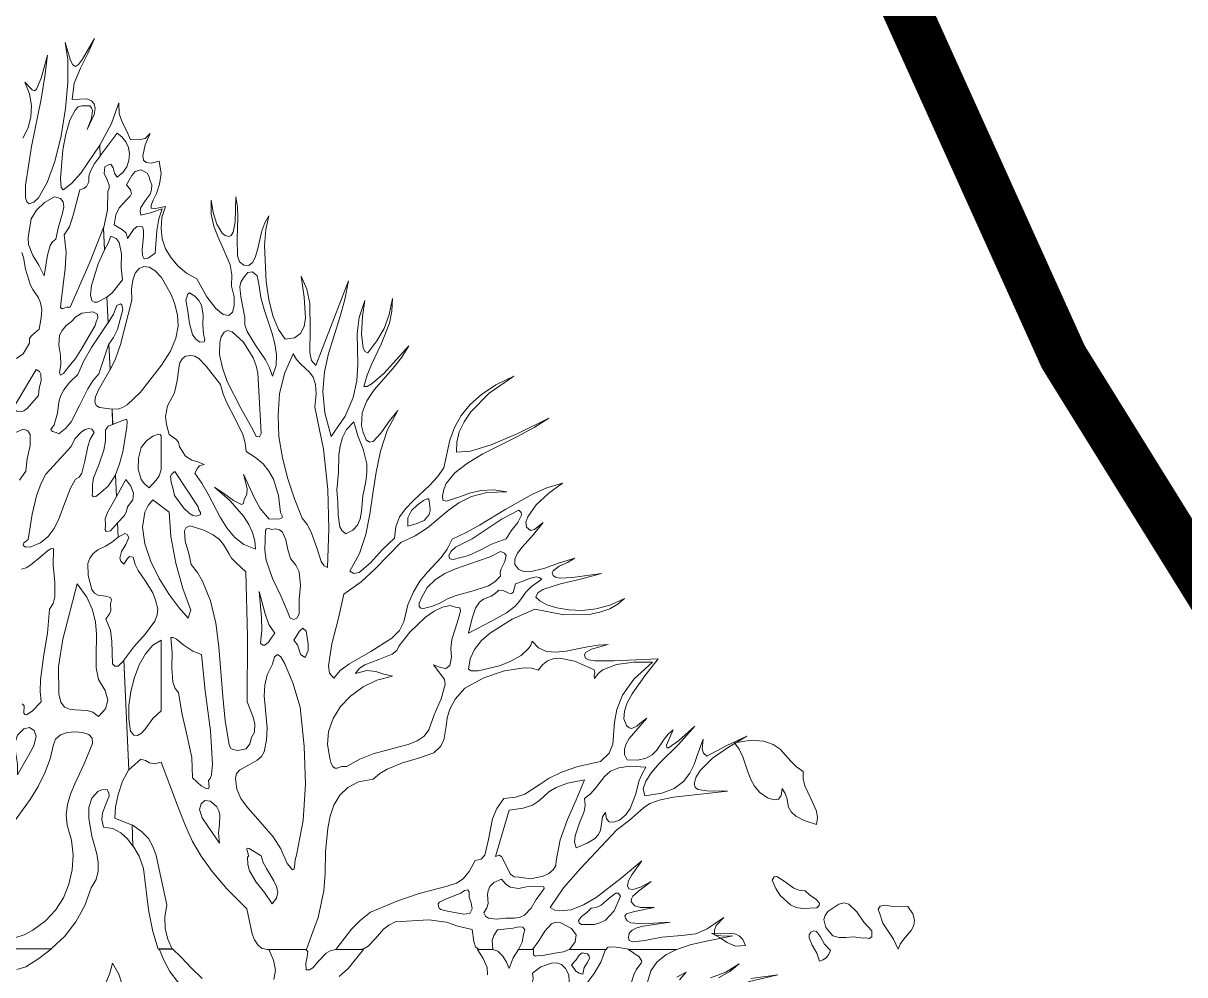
# Model space of a CAD drawing. Header units: inches. Extents: x -8940 to 26362, y -28010 to 990.
# Drawn here: x 4329.588 to 4331.474, y -7339.094 to -7337.549 of the extents above; entities that cross this region are included whole.
import ezdxf

# ---------------------------------------------------------------- set-up
doc = ezdxf.new("R2010")
doc.units = ezdxf.units.IN
doc.header["$MEASUREMENT"] = 0
doc.layers.add('BUILDING', color=5, linetype='Continuous', lineweight=15)
doc.layers.add('TREE', color=3, linetype='Continuous', lineweight=15)
doc.layers.add('Text', color=7, linetype='Continuous')

# ---------------------------------------------------------------- blocks, each defined once
blk = doc.blocks.new('tree2')
at = {"layer": 'TREE'}
for points in [[(5207.2362, 5947.8649), (5207.2144, 5947.8738), (5207.2153, 5947.8877), (5207.2187, 5947.9037), (5207.2242, 5947.9203), (5207.2322, 5947.9351), (5207.2258, 5948.0727), (5207.2184, 5948.0656), (5207.2144, 5948.0653), (5207.2113, 5948.0684), (5207.2104, 5948.0967), (5207.2088, 5948.1109), (5207.203, 5948.1248), (5207.2076, 5948.1312), (5207.2095, 5948.1355), (5207.2091, 5948.1439), (5207.2101, 5948.1491), (5207.2088, 5948.1522), (5207.2024, 5948.1537), (5207.1934, 5948.1549), (5207.1888, 5948.1574), (5207.1854, 5948.162), (5207.1808, 5948.1796), (5207.1805, 5948.1947), (5207.1827, 5948.2014), (5207.187, 5948.2073), (5207.1931, 5948.2122), (5207.2024, 5948.2165), (5207.2101, 5948.2215), (5207.2187, 5948.2282), (5207.2178, 5948.2461), (5207.2088, 5948.2362), (5207.2033, 5948.235), (5207.2021, 5948.2372), (5207.2027, 5948.2436), (5207.2021, 5948.251), (5207.2051, 5948.2593), (5207.2165, 5948.2793), (5207.215, 5948.3061), (5207.2058, 5948.2923), (5207.1941, 5948.2824), (5207.1904, 5948.2793), (5207.1873, 5948.2787), (5207.1857, 5948.2806), (5207.1861, 5948.2849), (5207.1861, 5948.2941), (5207.1876, 5948.3028), (5207.1941, 5948.3191), (5207.2005, 5948.3379), (5207.2024, 5948.3493), (5207.2024, 5948.3628), (5207.2061, 5948.368), (5207.2119, 5948.3702), (5207.211, 5948.3896), (5207.195, 5948.3914), (5207.191, 5948.3942), (5207.1891, 5948.3985), (5207.19, 5948.405), (5207.1937, 5948.4136), (5207.2085, 5948.4395), (5207.207, 5948.4718), (5207.1941, 5948.4339), (5207.1867, 5948.4253), (5207.1805, 5948.4151), (5207.17, 5948.3939), (5207.1593, 5948.3736), (5207.1522, 5948.365), (5207.1439, 5948.3582), (5207.1405, 5948.36), (5207.1359, 5948.3613), (5207.1337, 5948.3637), (5207.138, 5948.3696), (5207.142, 5948.3844), (5207.1439, 5948.3982), (5207.146, 5948.4059), (5207.15, 5948.4139), (5207.1571, 5948.4229), (5207.1676, 5948.4333), (5207.1753, 5948.4503), (5207.1851, 5948.4672), (5207.2061, 5948.4986), (5207.2042, 5948.5306), (5207.1919, 5948.5242), (5207.1882, 5948.5242), (5207.1854, 5948.526), (5207.1836, 5948.5337), (5207.1851, 5948.5454), (5207.1934, 5948.5725), (5207.2015, 5948.5904), (5207.1999, 5948.6184), (5207.1833, 5948.5756), (5207.158, 5948.518), (5207.154, 5948.518), (5207.1494, 5948.5162), (5207.1472, 5948.5162), (5207.146, 5948.5174), (5207.1469, 5948.5257), (5207.1519, 5948.5667), (5207.1531, 5948.5873), (5207.1503, 5948.6092), (5207.1571, 5948.6193), (5207.1617, 5948.6341), (5207.1703, 5948.6661), (5207.1753, 5948.6677), (5207.1787, 5948.6701), (5207.1814, 5948.676), (5207.1817, 5948.6831), (5207.1836, 5948.6895), (5207.1888, 5948.6991), (5207.1959, 5948.7083), (5207.1956, 5948.7222), (5207.1716, 5948.6871), (5207.1596, 5948.6741), (5207.1491, 5948.6658), (5207.1469, 5948.6689), (5207.146, 5948.6803), (5207.1488, 5948.7163), (5207.1525, 5948.736), (5207.1577, 5948.7539), (5207.1642, 5948.7665), (5207.1682, 5948.7705), (5207.1728, 5948.772), (5207.1827, 5948.7717), (5207.1851, 5948.7693), (5207.1864, 5948.7659), (5207.1848, 5948.7557), (5207.1796, 5948.7419), (5207.1882, 5948.761), (5207.1894, 5948.7684), (5207.1882, 5948.7742), (5207.1848, 5948.7782), (5207.179, 5948.7807), (5207.1605, 5948.7798), (5207.1633, 5948.8004), (5207.171, 5948.8192), (5207.1802, 5948.8379), (5207.1888, 5948.8567), (5207.1737, 5948.8306), (5207.1685, 5948.8241), (5207.1648, 5948.8216), (5207.1614, 5948.8235), (5207.1586, 5948.829), (5207.1519, 5948.8518), (5207.1553, 5948.8302), (5207.1553, 5948.8013), (5207.1522, 5948.7684), (5207.1466, 5948.7342), (5207.1386, 5948.7018), (5207.1291, 5948.675), (5207.118, 5948.656), (5207.1122, 5948.6504), (5207.1063, 5948.6483), (5207.1035, 5948.651), (5207.1017, 5948.656), (5207.1017, 5948.6717), (5207.1094, 5948.7206), (5207.1214, 5948.7801), (5207.1263, 5948.8093), (5207.1294, 5948.8355), (5207.1217, 5948.8065), (5207.1158, 5948.7927), (5207.1131, 5948.7908), (5207.11, 5948.7921), (5207.1011, 5948.8016), (5207.1069, 5948.7871), (5207.1094, 5948.7724), (5207.1085, 5948.7579), (5207.1051, 5948.744), (5207.0986, 5948.7311)], [(5207.0847, 5947.8655), (5207.1075, 5947.8972), (5207.1177, 5947.9138), (5207.126, 5947.9311), (5207.1328, 5947.9486), (5207.1371, 5947.9665), (5207.1396, 5947.9736), (5207.1457, 5947.9788), (5207.1543, 5947.9819), (5207.1642, 5947.9828), (5207.1737, 5947.9819), (5207.1814, 5947.9791), (5207.1857, 5947.9745), (5207.1861, 5947.968), (5207.1759, 5947.9425), (5207.1639, 5947.9169), (5207.1583, 5947.904), (5207.1546, 5947.891), (5207.1531, 5947.8778), (5207.1543, 5947.8649), (5207.1596, 5947.8461), (5207.1617, 5947.8273), (5207.1605, 5947.8085), (5207.1565, 5947.7904), (5207.1497, 5947.7734), (5207.1396, 5947.7577), (5207.1269, 5947.7442), (5207.1112, 5947.7325), (5207.1001, 5947.7269), (5207.0897, 5947.7232)], [(5207.0718, 5947.7091), (5207.1343, 5947.7091), (5207.1513, 5947.7251), (5207.1654, 5947.7433), (5207.1765, 5947.7636), (5207.1845, 5947.7861), (5207.1907, 5947.7965), (5207.1934, 5947.807), (5207.1934, 5947.8178), (5207.1916, 5947.8289), (5207.1854, 5947.851), (5207.1814, 5947.8732), (5207.1817, 5947.8871), (5207.1854, 5947.8991), (5207.1928, 5947.9074), (5207.1981, 5947.9095), (5207.2045, 5947.9098), (5207.207, 5947.9055), (5207.2073, 5947.9015), (5207.2033, 5947.8926), (5207.1987, 5947.8803), (5207.1981, 5947.8723), (5207.1999, 5947.8624), (5207.2119, 5947.8606), (5207.2221, 5947.8553), (5207.2304, 5947.8479), (5207.2372, 5947.8387), (5207.2362, 5947.8649)], [(5207.9229, 5947.7084), (5207.9396, 5947.714), (5207.958, 5947.7183), (5207.9935, 5947.7254), (5207.9814, 5947.7251), (5207.9704, 5947.7269), (5207.9701, 5947.7328), (5207.9725, 5947.7383), (5207.9821, 5947.7485), (5207.9611, 5947.7343), (5207.9467, 5947.7282), (5207.9288, 5947.726), (5207.9039, 5947.7238), (5207.8823, 5947.7195), (5207.8672, 5947.718), (5207.8629, 5947.7195), (5207.862, 5947.7235), (5207.8626, 5947.7288), (5207.8663, 5947.7328), (5207.8724, 5947.7355), (5207.8805, 5947.7377), (5207.9146, 5947.7429), (5207.8798, 5947.7408), (5207.865, 5947.7417), (5207.8601, 5947.7442), (5207.858, 5947.7479), (5207.8574, 5947.7506), (5207.8595, 5947.7531), (5207.8694, 5947.7562), (5207.8943, 5947.7611), (5207.8771, 5947.7611), (5207.87, 5947.7633), (5207.8654, 5947.7685), (5207.8657, 5947.7722), (5207.8675, 5947.7756), (5207.8743, 5947.7817), (5207.8906, 5947.7941), (5207.8768, 5947.787), (5207.8675, 5947.7839), (5207.8623, 5947.7848), (5207.8607, 5947.7885), (5207.862, 5947.7947), (5207.866, 5947.8024), (5207.8786, 5947.8199), (5207.8527, 5947.7981), (5207.8213, 5947.774), (5207.8053, 5947.7645), (5207.7896, 5947.7583), (5207.7754, 5947.7568), (5207.769, 5947.758), (5207.7631, 5947.7611), (5207.7801, 5947.7861), (5207.8013, 5947.8104), (5207.8472, 5947.8593), (5207.8629, 5947.871), (5207.8731, 5947.88), (5207.8808, 5947.8867), (5207.8888, 5947.8923), (5207.9005, 5947.8966), (5207.9186, 5947.9003), (5207.9867, 5947.9077), (5207.9605, 5947.9083), (5207.9494, 5947.9101), (5207.946, 5947.9129), (5207.9445, 5947.9169), (5207.9473, 5947.9259), (5207.9525, 5947.9342), (5207.9676, 5947.9496), (5207.9879, 5947.9634), (5208.011, 5947.977), (5207.9848, 5947.965), (5207.9605, 5947.952), (5207.9565, 5947.9557), (5207.9547, 5947.9606), (5207.9562, 5947.9736), (5207.9485, 5947.953), (5207.9445, 5947.9416), (5207.939, 5947.9305), (5207.931, 5947.92), (5207.9196, 5947.9114), (5207.9039, 5947.9052), (5207.8826, 5947.9018), (5207.8805, 5947.9108), (5207.8838, 5947.9206), (5207.8909, 5947.9314), (5207.9011, 5947.9431), (5207.9248, 5947.9668), (5207.9454, 5947.9899), (5207.9251, 5947.9714), (5207.9125, 5947.9625), (5207.91, 5947.9625), (5207.9097, 5947.9659), (5207.9183, 5947.9853), (5207.9119, 5947.9797), (5207.9069, 5947.9733), (5207.8977, 5947.9594), (5207.8918, 5947.9536), (5207.8841, 5947.9493), (5207.8737, 5947.9471), (5207.8601, 5947.9474), (5207.857, 5947.9542), (5207.857, 5947.961), (5207.8589, 5947.9677), (5207.8626, 5947.9742), (5207.8851, 5947.9998), (5207.8786, 5947.9954), (5207.8724, 5947.9899), (5207.866, 5947.9868), (5207.8626, 5947.9877), (5207.8592, 5947.9905), (5207.8561, 5947.9991), (5207.8567, 5948.0087), (5207.8604, 5948.0192), (5207.8663, 5948.0305), (5207.8823, 5948.0533), (5207.8992, 5948.0746), (5207.8435, 5948.0721), (5207.8195, 5948.0721), (5207.8115, 5948.0733), (5207.8078, 5948.0755), (5207.8065, 5948.0795), (5207.8078, 5948.0826), (5207.8152, 5948.0869), (5207.8364, 5948.0927), (5207.8238, 5948.0921), (5207.8102, 5948.09), (5207.7831, 5948.0844), (5207.7702, 5948.0829), (5207.7585, 5948.0841), (5207.7483, 5948.0884), (5207.7403, 5948.0971), (5207.7388, 5948.0921), (5207.736, 5948.0875), (5207.7265, 5948.0789), (5207.7135, 5948.0718), (5207.6991, 5948.0659), (5207.6723, 5948.0595), (5207.6634, 5948.0595), (5207.6603, 5948.0617), (5207.6621, 5948.0746), (5207.6677, 5948.0866), (5207.6766, 5948.0977), (5207.688, 5948.1075), (5207.7151, 5948.1245), (5207.744, 5948.1374), (5207.7804, 5948.1303), (5207.8124, 5948.1306), (5207.8259, 5948.1334), (5207.8383, 5948.1377), (5207.8484, 5948.1436), (5207.857, 5948.1509), (5207.8395, 5948.1426), (5207.8213, 5948.1377), (5207.8035, 5948.1358), (5207.7868, 5948.1365), (5207.7717, 5948.1389), (5207.7591, 5948.1426), (5207.7499, 5948.1476), (5207.745, 5948.1525), (5207.7474, 5948.1577), (5207.7539, 5948.162), (5207.7761, 5948.1694), (5207.8032, 5948.1756), (5207.8278, 5948.1823), (5207.7911, 5948.1774), (5207.7754, 5948.1765), (5207.7699, 5948.1777), (5207.7668, 5948.1799), (5207.7656, 5948.183), (5207.7668, 5948.1857), (5207.7745, 5948.1913), (5207.785, 5948.1962), (5207.7942, 5948.2014), (5207.7748, 5948.1956), (5207.7551, 5948.1885), (5207.737, 5948.1845), (5207.7296, 5948.1848), (5207.7234, 5948.1876), (5207.7188, 5948.1937), (5207.7185, 5948.2005), (5207.7219, 5948.2079), (5207.7277, 5948.2156), (5207.7422, 5948.2313), (5207.7542, 5948.2467), (5207.7434, 5948.2378), (5207.7382, 5948.2365), (5207.7333, 5948.2406), (5207.7326, 5948.247), (5207.7348, 5948.2538), (5207.7456, 5948.2689), (5207.7613, 5948.2837), (5207.7785, 5948.296), (5207.7591, 5948.2901), (5207.741, 5948.2824), (5207.7071, 5948.2633), (5207.6741, 5948.243), (5207.6572, 5948.2338), (5207.6396, 5948.2255), (5207.6335, 5948.2128), (5207.6258, 5948.2024), (5207.6079, 5948.1833), (5207.599, 5948.1725), (5207.5907, 5948.1593), (5207.5836, 5948.1426), (5207.5787, 5948.1214), (5207.5731, 5948.1106), (5207.5636, 5948.1008), (5207.5371, 5948.0841), (5207.5094, 5948.0681), (5207.4983, 5948.0598), (5207.4903, 5948.0503), (5207.4851, 5948.0564), (5207.4835, 5948.0659), (5207.4878, 5948.0937), (5207.4964, 5948.126), (5207.5029, 5948.1562), (5207.5248, 5948.1716), (5207.542, 5948.1879), (5207.5747, 5948.2215), (5207.5931, 5948.2298), (5207.6085, 5948.2399), (5207.6344, 5948.2615), (5207.648, 5948.2713), (5207.664, 5948.2793), (5207.6834, 5948.2843), (5207.7083, 5948.2852), (5207.6917, 5948.2877), (5207.676, 5948.2867), (5207.6615, 5948.2834), (5207.6492, 5948.279), (5207.6319, 5948.2735), (5207.6279, 5948.2747), (5207.6276, 5948.2803), (5207.6289, 5948.2883), (5207.6319, 5948.2957), (5207.643, 5948.3092), (5207.659, 5948.3215), (5207.6784, 5948.3332), (5207.7219, 5948.3551), (5207.7428, 5948.3662), (5207.7613, 5948.3779), (5207.7225, 5948.3588), (5207.6889, 5948.3446), (5207.6627, 5948.3366), (5207.6452, 5948.3354), (5207.6455, 5948.348), (5207.6486, 5948.361), (5207.6547, 5948.3736), (5207.663, 5948.3859), (5207.6864, 5948.4096), (5207.7172, 5948.4312), (5207.6948, 5948.4201), (5207.6766, 5948.4081), (5207.6621, 5948.3951), (5207.651, 5948.3813), (5207.6427, 5948.3665), (5207.6366, 5948.3505), (5207.6292, 5948.3154), (5207.6209, 5948.304), (5207.6113, 5948.2935), (5207.5907, 5948.2744), (5207.5811, 5948.2643), (5207.5734, 5948.2535), (5207.5685, 5948.2412), (5207.5667, 5948.227), (5207.5519, 5948.2125), (5207.5365, 5948.1956), (5207.5223, 5948.1836), (5207.5158, 5948.1823), (5207.5106, 5948.1851), (5207.5226, 5948.2073), (5207.5306, 5948.2313), (5207.5359, 5948.2569), (5207.5396, 5948.283), (5207.5436, 5948.3098), (5207.5491, 5948.3363), (5207.5577, 5948.3625), (5207.571, 5948.3877), (5207.5605, 5948.3748), (5207.5497, 5948.3591), (5207.5399, 5948.3486), (5207.5353, 5948.3477), (5207.5313, 5948.3508), (5207.5272, 5948.36), (5207.5254, 5948.3686), (5207.526, 5948.3847), (5207.5319, 5948.3998), (5207.5414, 5948.4139), (5207.5651, 5948.441), (5207.5762, 5948.4549), (5207.5851, 5948.4693), (5207.5537, 5948.4349), (5207.5386, 5948.4216), (5207.5325, 5948.4182), (5207.5282, 5948.4179), (5207.5325, 5948.4321), (5207.538, 5948.4456), (5207.5503, 5948.4712), (5207.5605, 5948.498), (5207.5636, 5948.5128), (5207.5645, 5948.5291), (5207.5602, 5948.5088), (5207.5537, 5948.4912), (5207.5448, 5948.4755), (5207.5331, 5948.4604), (5207.5294, 5948.462), (5207.5272, 5948.4666), (5207.5254, 5948.4841), (5207.5266, 5948.5063), (5207.5294, 5948.5266), (5207.5223, 5948.5051), (5207.5199, 5948.485), (5207.5208, 5948.4456), (5207.5195, 5948.4253), (5207.5149, 5948.4041), (5207.5048, 5948.3807), (5207.4869, 5948.3551), (5207.4789, 5948.3847), (5207.4764, 5948.4115), (5207.4786, 5948.4364), (5207.4838, 5948.4598), (5207.498, 5948.5048), (5207.5045, 5948.5275), (5207.5088, 5948.5513), (5207.4678, 5948.4444), (5207.4623, 5948.4509), (5207.4601, 5948.461), (5207.4607, 5948.4894), (5207.4601, 5948.5232), (5207.4564, 5948.5405), (5207.4493, 5948.5571), (5207.453, 5948.5306), (5207.4546, 5948.5045), (5207.453, 5948.4937), (5207.4484, 5948.4847), (5207.4407, 5948.4792), (5207.429, 5948.4777), (5207.4207, 5948.49), (5207.4136, 5948.5072), (5207.4084, 5948.5275), (5207.405, 5948.55), (5207.4031, 5948.5956), (5207.4047, 5948.6159), (5207.4084, 5948.6332), (5207.4035, 5948.6245), (5207.3998, 5948.6141), (5207.3945, 5948.5919), (5207.3918, 5948.582), (5207.3884, 5948.5747), (5207.3834, 5948.5707), (5207.377, 5948.571), (5207.3717, 5948.5753), (5207.369, 5948.5827), (5207.3684, 5948.6045), (5207.3696, 5948.631), (5207.369, 5948.6443), (5207.3668, 5948.6569), (5207.3659, 5948.6255), (5207.3634, 5948.6125), (5207.361, 5948.6085), (5207.3579, 5948.607), (5207.3536, 5948.6082), (5207.3496, 5948.6113), (5207.3428, 5948.6227), (5207.3382, 5948.6375), (5207.3357, 5948.6529), (5207.336, 5948.6353), (5207.3391, 5948.6202), (5207.344, 5948.607), (5207.3496, 5948.5947), (5207.3597, 5948.5713), (5207.3619, 5948.5586), (5207.3613, 5948.5445), (5207.3647, 5948.5309), (5207.365, 5948.5195), (5207.3628, 5948.5115), (5207.3579, 5948.5075), (5207.3508, 5948.5088), (5207.3416, 5948.5162), (5207.3305, 5948.5309), (5207.3179, 5948.5537), (5207.3049, 5948.5608), (5207.2941, 5948.5697), (5207.2852, 5948.5802), (5207.2784, 5948.5916), (5207.2741, 5948.6042), (5207.2726, 5948.6175), (5207.2738, 5948.631), (5207.2781, 5948.6449), (5207.2658, 5948.6424), (5207.2603, 5948.643), (5207.26, 5948.6467), (5207.2627, 5948.6529), (5207.267, 5948.6615), (5207.2707, 5948.6729), (5207.2726, 5948.6864), (5207.2704, 5948.7021), (5207.2603, 5948.6997), (5207.2538, 5948.7003), (5207.2504, 5948.7034), (5207.2495, 5948.7086), (5207.2526, 5948.7225), (5207.259, 5948.7369), (5207.2526, 5948.7308), (5207.2464, 5948.7292), (5207.2341, 5948.7289), (5207.2295, 5948.74), (5207.2239, 5948.7505), (5207.2199, 5948.7619), (5207.2196, 5948.7754), (5207.2101, 5948.7496), (5207.1956, 5948.7222), (5207.1959, 5948.7086), (5207.2172, 5948.7373), (5207.2233, 5948.7326), (5207.2282, 5948.7265), (5207.2316, 5948.7191), (5207.2329, 5948.7111), (5207.2322, 5948.7028), (5207.2295, 5948.6948), (5207.2245, 5948.6877), (5207.2172, 5948.6818), (5207.2138, 5948.6871), (5207.2122, 5948.6938), (5207.2095, 5948.6981), (5207.2064, 5948.6975), (5207.2018, 5948.6948), (5207.2011, 5948.6864), (5207.2045, 5948.6787), (5207.2073, 5948.6717), (5207.2073, 5948.668), (5207.2055, 5948.664), (5207.2051, 5948.6406), (5207.1999, 5948.6169), (5207.2015, 5948.5904), (5207.2058, 5948.5987), (5207.2095, 5948.6073), (5207.2159, 5948.6045), (5207.2199, 5948.5996), (5207.2227, 5948.5851), (5207.2224, 5948.5682), (5207.2239, 5948.5525), (5207.211, 5948.5362), (5207.2042, 5948.5306), (5207.2061, 5948.4983), (5207.2125, 5948.5091), (5207.2168, 5948.5199), (5207.2215, 5948.5223), (5207.223, 5948.5208), (5207.2245, 5948.5152), (5207.2178, 5948.49), (5207.2128, 5948.4798), (5207.207, 5948.4712), (5207.2085, 5948.4392), (5207.215, 5948.453), (5207.2215, 5948.4709), (5207.2356, 5948.5269), (5207.2353, 5948.5408), (5207.2369, 5948.5522), (5207.2402, 5948.5608), (5207.2452, 5948.5667), (5207.251, 5948.5691), (5207.2578, 5948.5685), (5207.2652, 5948.5639), (5207.2732, 5948.5556), (5207.2852, 5948.534), (5207.2901, 5948.5217), (5207.2935, 5948.5081), (5207.2941, 5948.494), (5207.2914, 5948.4789), (5207.2846, 5948.4626), (5207.2732, 5948.445), (5207.2467, 5948.4108), (5207.2301, 5948.3948), (5207.2242, 5948.3914), (5207.2193, 5948.3899), (5207.211, 5948.3896), (5207.2116, 5948.3702), (5207.2233, 5948.3745), (5207.2289, 5948.3767), (5207.2301, 5948.3742), (5207.2295, 5948.3668), (5207.2245, 5948.3357), (5207.2202, 5948.3206), (5207.215, 5948.3068), (5207.2165, 5948.2793), (5207.2282, 5948.3006), (5207.2344, 5948.2923), (5207.2381, 5948.2837), (5207.2372, 5948.275), (5207.2304, 5948.2661), (5207.2292, 5948.2609), (5207.2264, 5948.2553), (5207.2178, 5948.2461), (5207.2187, 5948.2282), (5207.227, 5948.2325), (5207.2301, 5948.2316), (5207.2319, 5948.2276), (5207.2282, 5948.219), (5207.2227, 5948.2101), (5207.2205, 5948.2014), (5207.2218, 5948.1978), (5207.2258, 5948.1941), (5207.2304, 5948.2011), (5207.2329, 5948.2036), (5207.2375, 5948.2027), (5207.2399, 5948.1937), (5207.2439, 5948.186), (5207.2529, 5948.1725), (5207.2621, 5948.1577), (5207.2658, 5948.1488), (5207.2686, 5948.1377), (5207.2677, 5948.13), (5207.2646, 5948.1223), (5207.2529, 5948.1063), (5207.2384, 5948.09), (5207.2258, 5948.073), (5207.2322, 5947.9348), (5207.2473, 5947.9483), (5207.2529, 5947.9465), (5207.2581, 5947.9437), (5207.2643, 5947.9422), (5207.2726, 5947.9443), (5207.2948, 5947.8864), (5207.3034, 5947.8643), (5207.3123, 5947.8446), (5207.3231, 5947.8258), (5207.3372, 5947.8064), (5207.3557, 5947.7848), (5207.3807, 5947.7593), (5207.3874, 5947.7278), (5207.3905, 5947.7205), (5207.3945, 5947.7143), (5207.3994, 5947.71), (5207.4062, 5947.7084), (5207.4558, 5947.7084), (5207.4623, 5947.7257), (5207.4706, 5947.7485), (5207.4777, 5947.782), (5207.4795, 5947.8042), (5207.4801, 5947.8313), (5207.4829, 5947.8612), (5207.486, 5947.8763), (5207.4906, 5947.8901), (5207.498, 5947.9028), (5207.5082, 5947.9126), (5207.5217, 5947.9197), (5207.5399, 5947.9228), (5207.5485, 5947.9302), (5207.5577, 5947.9357), (5207.5771, 5947.9437), (5207.5971, 5947.9496), (5207.6165, 5947.9563), (5207.6249, 5947.964), (5207.6292, 5947.972), (5207.6319, 5947.9899), (5207.6332, 5948.0001), (5207.6366, 5948.0111), (5207.6433, 5948.0238), (5207.6557, 5948.0379), (5207.6794, 5948.0506), (5207.7055, 5948.0595), (5207.7302, 5948.0635), (5207.74, 5948.0629), (5207.748, 5948.0604), (5207.7533, 5948.0672), (5207.7597, 5948.0721), (5207.7671, 5948.0746), (5207.7754, 5948.0755), (5207.7939, 5948.0718), (5207.8133, 5948.0635), (5207.8185, 5948.061), (5207.8195, 5948.0573), (5207.8185, 5948.0536), (5207.8189, 5948.05), (5207.8235, 5948.0561), (5207.8296, 5948.061), (5207.8469, 5948.0675), (5207.8684, 5948.0706), (5207.8921, 5948.0706), (5207.8684, 5948.049), (5207.8543, 5948.029), (5207.8472, 5948.0108), (5207.8444, 5947.9948), (5207.8423, 5947.9671), (5207.8373, 5947.9557), (5207.8266, 5947.9453), (5207.7982, 5947.9391), (5207.7773, 5947.932), (5207.7619, 5947.9243), (5207.7505, 5947.9166), (5207.7311, 5947.904), (5207.7194, 5947.9003), (5207.7046, 5947.8988), (5207.6957, 5947.8861), (5207.6905, 5947.8729), (5207.6852, 5947.847), (5207.6809, 5947.8273), (5207.6763, 5947.8221), (5207.6686, 5947.8205), (5207.6612, 5947.8064), (5207.6535, 5947.7974), (5207.6449, 5947.7919), (5207.6335, 5947.7879), (5207.5978, 5947.7787), (5207.571, 5947.7694), (5207.5368, 5947.7553), (5207.5242, 5947.7454), (5207.5128, 5947.7337), (5207.4928, 5947.7084), (5207.5235, 5947.7084), (5207.5288, 5947.7097), (5207.5337, 5947.7125), (5207.5429, 5947.7223), (5207.5531, 5947.7337), (5207.5596, 5947.7389), (5207.5676, 5947.7433), (5207.6101, 5947.7457), (5207.6326, 5947.7429), (5207.6467, 5947.7377), (5207.6649, 5947.7334), (5207.6667, 5947.7183), (5207.6692, 5947.7115), (5207.6714, 5947.7094), (5207.6744, 5947.7084), (5207.6908, 5947.7084), (5207.6901, 5947.7195), (5207.6923, 5947.726), (5207.6966, 5947.7331), (5207.7166, 5947.7352), (5207.7234, 5947.7368), (5207.7286, 5947.7362), (5207.7311, 5947.7331), (5207.7296, 5947.7272), (5207.7277, 5947.7174), (5207.7234, 5947.7084), (5207.741, 5947.7084), (5207.749, 5947.7192), (5207.7563, 5947.7315), (5207.765, 5947.7408), (5207.7702, 5947.7426), (5207.7764, 5947.7417), (5207.7899, 5947.7346), (5207.7958, 5947.7266), (5207.7945, 5947.718), (5207.7875, 5947.7084), (5207.8336, 5947.7084), (5207.8352, 5947.7106), (5207.8383, 5947.7115), (5207.8463, 5947.7112), (5207.8654, 5947.7084), (5207.9229, 5947.7084)], [(5207.2135, 5948.6218), (5207.2156, 5948.6344), (5207.2199, 5948.6433), (5207.2298, 5948.6541), (5207.2338, 5948.6578), (5207.2353, 5948.6615), (5207.2341, 5948.6661), (5207.2289, 5948.6723), (5207.2359, 5948.684), (5207.2402, 5948.6889), (5207.2476, 5948.6911), (5207.255, 5948.6871), (5207.2578, 5948.6821), (5207.2587, 5948.6772), (5207.2609, 5948.6723), (5207.2606, 5948.6661), (5207.2587, 5948.6606), (5207.2526, 5948.652), (5207.247, 5948.6436), (5207.2461, 5948.6393), (5207.247, 5948.6341), (5207.2593, 5948.6369), (5207.2741, 5948.6421), (5207.2698, 5948.6292), (5207.2673, 5948.6141), (5207.2652, 5948.5861), (5207.2563, 5948.5796), (5207.2513, 5948.579), (5207.2492, 5948.583), (5207.2489, 5948.5901), (5207.2507, 5948.6076), (5207.2507, 5948.615), (5207.2492, 5948.6193), (5207.2427, 5948.6199), (5207.2381, 5948.6159), (5207.2304, 5948.6045), (5207.2286, 5948.6113), (5207.2239, 5948.6153), (5207.2135, 5948.6218)], [(5207.1251, 5948.5577), (5207.1186, 5948.571), (5207.1109, 5948.583), (5207.1057, 5948.5971), (5207.1051, 5948.6058), (5207.1066, 5948.6162), (5207.1088, 5948.6292), (5207.1155, 5948.6403), (5207.1257, 5948.6498), (5207.1383, 5948.6569), (5207.1457, 5948.655), (5207.1491, 5948.6507), (5207.15, 5948.6443), (5207.1485, 5948.6366), (5207.1432, 5948.6193), (5207.1402, 5948.6039), (5207.1359, 5948.6002), (5207.1328, 5948.5956), (5207.1294, 5948.5836), (5207.1251, 5948.5577)], [(5207.0971, 5948.587), (5207.0992, 5948.5805), (5207.1017, 5948.5657), (5207.106, 5948.5525), (5207.1081, 5948.5457), (5207.1112, 5948.5402), (5207.1183, 5948.5297), (5207.1208, 5948.5235), (5207.1223, 5948.5152), (5207.1217, 5948.5045), (5207.1189, 5948.4903), (5207.1103, 5948.4829), (5207.1069, 5948.4789), (5207.1066, 5948.4727), (5207.0989, 5948.4592), (5207.0906, 5948.4533)], [(5207.4133, 5948.4309), (5207.4093, 5948.4416), (5207.4041, 5948.4515), (5207.3915, 5948.47), (5207.381, 5948.4872), (5207.3782, 5948.4958), (5207.3782, 5948.5048), (5207.373, 5948.5309), (5207.372, 5948.5436), (5207.3733, 5948.5494), (5207.3767, 5948.5549), (5207.3819, 5948.5617), (5207.3881, 5948.5627), (5207.3936, 5948.5574), (5207.3964, 5948.5451), (5207.3985, 5948.53), (5207.4025, 5948.5149), (5207.4124, 5948.486), (5207.4161, 5948.4718), (5207.4182, 5948.458), (5207.4176, 5948.4444), (5207.4133, 5948.4309)], [(5207.3215, 5948.474), (5207.316, 5948.478), (5207.3123, 5948.4835), (5207.3086, 5948.4974), (5207.3064, 5948.5128), (5207.3037, 5948.5272), (5207.3052, 5948.53), (5207.3061, 5948.534), (5207.3083, 5948.5359), (5207.3151, 5948.5319), (5207.3203, 5948.5263), (5207.3237, 5948.5205), (5207.3259, 5948.5084), (5207.3252, 5948.4961), (5207.3262, 5948.4841), (5207.3277, 5948.4771), (5207.3271, 5948.4743), (5207.3215, 5948.474)], [(5207.1463, 5948.4453), (5207.1457, 5948.4576), (5207.1439, 5948.4703), (5207.1448, 5948.4826), (5207.1479, 5948.4887), (5207.1531, 5948.4949), (5207.1596, 5948.5001), (5207.1651, 5948.506), (5207.1728, 5948.5106), (5207.1867, 5948.5121), (5207.1925, 5948.5091), (5207.1928, 5948.5045), (5207.1907, 5948.4995), (5207.1897, 5948.4949), (5207.1734, 5948.4669), (5207.1648, 5948.4533), (5207.1546, 5948.441), (5207.1497, 5948.4345), (5207.146, 5948.4324), (5207.1445, 5948.4355), (5207.1463, 5948.4453)], [(5207.3982, 5948.3671), (5207.3988, 5948.3588), (5207.3967, 5948.3545), (5207.3927, 5948.3551), (5207.3887, 5948.3628), (5207.373, 5948.3905), (5207.356, 5948.4241), (5207.3499, 5948.4416), (5207.3465, 5948.4583), (5207.3468, 5948.4734), (5207.3486, 5948.4804), (5207.352, 5948.4866), (5207.3563, 5948.4887), (5207.3622, 5948.4869), (5207.3764, 5948.4737), (5207.3887, 5948.4543), (5207.3927, 5948.4441), (5207.3945, 5948.4349), (5207.3982, 5948.3671)], [(5207.4232, 5948.2593), (5207.4253, 5948.255), (5207.4253, 5948.2526), (5207.4213, 5948.2507), (5207.4145, 5948.2513), (5207.409, 5948.2507), (5207.3976, 5948.264), (5207.3899, 5948.2781), (5207.3767, 5948.3074), (5207.381, 5948.2892), (5207.3807, 5948.2818), (5207.3776, 5948.2757), (5207.3767, 5948.2704), (5207.3739, 5948.2692), (5207.364, 5948.2741), (5207.3514, 5948.2837), (5207.34, 5948.2911), (5207.3597, 5948.2738), (5207.3767, 5948.2544), (5207.3831, 5948.2442), (5207.3881, 5948.2338), (5207.3908, 5948.2233), (5207.3915, 5948.2128), (5207.377, 5948.219), (5207.3653, 5948.2282), (5207.3554, 5948.2399), (5207.3471, 5948.2532), (5207.332, 5948.2821), (5207.324, 5948.296), (5207.3154, 5948.3089), (5207.3185, 5948.3151), (5207.3212, 5948.3178), (5207.3271, 5948.3197), (5207.3191, 5948.3231), (5207.3114, 5948.3252), (5207.3034, 5948.3302), (5207.2957, 5948.3419), (5207.2948, 5948.3477), (5207.2914, 5948.3514), (5207.283, 5948.3576), (5207.2794, 5948.3702), (5207.2781, 5948.3801), (5207.2809, 5948.3936), (5207.2864, 5948.4035), (5207.2892, 5948.409), (5207.2907, 5948.4155), (5207.2935, 5948.4278), (5207.2951, 5948.4416), (5207.2963, 5948.4478), (5207.2991, 5948.4527), (5207.3034, 5948.4561), (5207.3101, 5948.457), (5207.3154, 5948.4561), (5207.3203, 5948.4533), (5207.3295, 5948.4435), (5207.3474, 5948.4204), (5207.3508, 5948.4084), (5207.3554, 5948.3976), (5207.3662, 5948.3773), (5207.3757, 5948.3576), (5207.3788, 5948.3471), (5207.38, 5948.336), (5207.3918, 5948.3286), (5207.4013, 5948.3203), (5207.4087, 5948.3111), (5207.4142, 5948.3012), (5207.4207, 5948.2806), (5207.4232, 5948.2593)], [(5207.4826, 5948.1897), (5207.4783, 5948.1919), (5207.4746, 5948.1974), (5207.469, 5948.2144), (5207.462, 5948.2344), (5207.457, 5948.2439), (5207.4506, 5948.2519), (5207.441, 5948.2763), (5207.4324, 5948.3015), (5207.4259, 5948.328), (5207.4213, 5948.3551), (5207.4201, 5948.3819), (5207.4219, 5948.4087), (5207.4281, 5948.4345), (5207.4392, 5948.4592), (5207.4432, 5948.4521), (5207.4487, 5948.4463), (5207.4598, 5948.4361), (5207.4644, 5948.4296), (5207.4675, 5948.4207), (5207.4681, 5948.4087), (5207.4663, 5948.3921), (5207.4774, 5948.3391), (5207.4829, 5948.2883), (5207.4841, 5948.2387), (5207.4826, 5948.1897)], [(5207.086, 5948.3899), (5207.1152, 5948.4395), (5207.1192, 5948.437), (5207.1211, 5948.4336), (5207.1214, 5948.425), (5207.1189, 5948.4158), (5207.118, 5948.4068), (5207.1038, 5948.3902), (5207.0998, 5948.3874), (5207.0955, 5948.3862), (5207.0909, 5948.3868), (5207.086, 5948.3899)], [(5207.081, 5948.3566), (5207.0992, 5948.364), (5207.1048, 5948.3622), (5207.1078, 5948.3576), (5207.1075, 5948.3437), (5207.1038, 5948.3268), (5207.1023, 5948.3111), (5207.0943, 5948.2997)], [(5207.1085, 5948.2159), (5207.102, 5948.2156), (5207.0989, 5948.2175), (5207.0995, 5948.2208), (5207.1051, 5948.2252), (5207.1103, 5948.2569), (5207.1155, 5948.28), (5207.1214, 5948.2963), (5207.1275, 5948.3074), (5207.1417, 5948.3231), (5207.1593, 5948.3425), (5207.1639, 5948.352), (5207.1725, 5948.361), (5207.1771, 5948.3637), (5207.1817, 5948.365), (5207.1854, 5948.364), (5207.1882, 5948.36), (5207.1833, 5948.3517), (5207.1802, 5948.3425), (5207.1765, 5948.3237), (5207.1728, 5948.3086), (5207.1694, 5948.3037), (5207.1648, 5948.3012), (5207.1583, 5948.2898), (5207.1534, 5948.2769), (5207.1436, 5948.251), (5207.1377, 5948.239), (5207.1303, 5948.2288), (5207.1208, 5948.2208), (5207.1085, 5948.2159)], [(5207.5057, 5948.2322), (5207.5011, 5948.2359), (5207.498, 5948.2412), (5207.4958, 5948.2556), (5207.4955, 5948.272), (5207.4943, 5948.2874), (5207.4964, 5948.3095), (5207.4968, 5948.332), (5207.4983, 5948.3428), (5207.5014, 5948.3536), (5207.5066, 5948.3637), (5207.5155, 5948.3736), (5207.5208, 5948.356), (5207.5276, 5948.3391), (5207.5319, 5948.3206), (5207.5322, 5948.3101), (5207.5306, 5948.2981), (5207.5269, 5948.28), (5207.5254, 5948.2606), (5207.5235, 5948.2513), (5207.5202, 5948.2433), (5207.5143, 5948.2369), (5207.5057, 5948.2322)], [(5207.2729, 5948.3129), (5207.2704, 5948.3052), (5207.2664, 5948.2997), (5207.2575, 5948.2901), (5207.2516, 5948.2951), (5207.2476, 5948.3006), (5207.2439, 5948.3138), (5207.2443, 5948.3277), (5207.2476, 5948.3409), (5207.2544, 5948.3493), (5207.2624, 5948.3554), (5207.2695, 5948.3579), (5207.2717, 5948.3576), (5207.2729, 5948.356), (5207.2729, 5948.3129)], [(5207.3194, 5948.2661), (5207.3203, 5948.2624), (5207.3222, 5948.2593), (5207.3222, 5948.2566), (5207.3175, 5948.2544), (5207.3126, 5948.2553), (5207.3083, 5948.2578), (5207.3015, 5948.2646), (5207.2895, 5948.2806), (5207.288, 5948.2886), (5207.2852, 5948.2972), (5207.2846, 5948.3049), (5207.2861, 5948.308), (5207.2898, 5948.3108), (5207.3194, 5948.2661)], [(5207.5839, 5948.2421), (5207.5836, 5948.2526), (5207.5882, 5948.2615), (5207.5953, 5948.2686), (5207.6036, 5948.2741), (5207.6079, 5948.2763), (5207.6101, 5948.2763), (5207.6116, 5948.2677), (5207.6119, 5948.2615), (5207.6107, 5948.2566), (5207.6042, 5948.2492), (5207.5944, 5948.2449), (5207.5839, 5948.2421)], [(5207.2624, 5948.275), (5207.2827, 5948.2596), (5207.2849, 5948.2288), (5207.2914, 5948.1953), (5207.3, 5948.1633), (5207.3101, 5948.1362), (5207.3083, 5948.1312), (5207.3068, 5948.126), (5207.2954, 5948.1389), (5207.2827, 5948.1559), (5207.2704, 5948.1759), (5207.2596, 5948.1974), (5207.2523, 5948.2196), (5207.2492, 5948.2406), (5207.252, 5948.2596), (5207.2563, 5948.268), (5207.2624, 5948.275)], [(5207.6409, 5948.1999), (5207.6366, 5948.2008), (5207.6356, 5948.2045), (5207.6381, 5948.2098), (5207.6436, 5948.2156), (5207.6649, 5948.2258), (5207.6837, 5948.2384), (5207.7025, 5948.2513), (5207.7237, 5948.2621), (5207.7265, 5948.2593), (5207.7268, 5948.2556), (5207.7222, 5948.2464), (5207.7139, 5948.2359), (5207.7077, 5948.2261), (5207.6892, 5948.2193), (5207.6747, 5948.2116), (5207.66, 5948.2048), (5207.6409, 5948.1999)], [(5207.3905, 5947.9822), (5207.3868, 5947.9754), (5207.3847, 5947.9674), (5207.38, 5947.9613), (5207.3693, 5947.9591), (5207.3631, 5947.9603), (5207.3603, 5947.9619), (5207.3585, 5947.9668), (5207.3536, 5947.9964), (5207.3505, 5948.0272), (5207.3456, 5948.0897), (5207.3416, 5948.1195), (5207.3351, 5948.1476), (5207.3249, 5948.1725), (5207.3185, 5948.1836), (5207.3105, 5948.1934), (5207.3077, 5948.2076), (5207.3031, 5948.223), (5207.3021, 5948.2359), (5207.3043, 5948.2402), (5207.3095, 5948.2424), (5207.3265, 5948.2369), (5207.3385, 5948.231), (5207.3465, 5948.2252), (5207.3514, 5948.219), (5207.3579, 5948.2073), (5207.3616, 5948.2014), (5207.3674, 5948.1956), (5207.3797, 5948.1845), (5207.3816, 5948.1029), (5207.3813, 5948.0204), (5207.3884, 5948.0022), (5207.3908, 5947.9927), (5207.3905, 5947.9822)], [(5207.4327, 5948.1322), (5207.4235, 5948.1543), (5207.4133, 5948.1759), (5207.4053, 5948.199), (5207.4035, 5948.2116), (5207.4038, 5948.2252), (5207.4041, 5948.2369), (5207.4056, 5948.2387), (5207.4075, 5948.2393), (5207.4124, 5948.2378), (5207.4167, 5948.2384), (5207.4219, 5948.2375), (5207.4256, 5948.2344), (5207.4299, 5948.2245), (5207.4324, 5948.2125), (5207.4358, 5948.2011), (5207.4426, 5948.1928), (5207.4466, 5948.1845), (5207.4484, 5948.167), (5207.4466, 5948.1494), (5207.4466, 5948.1315), (5207.4438, 5948.126), (5207.4398, 5948.1242), (5207.4355, 5948.126), (5207.4327, 5948.1322)], [(5207.1217, 5948.0204), (5207.1103, 5948.0087), (5207.1032, 5948.0041), (5207.1008, 5948.0044), (5207.0995, 5948.0062), (5207.1001, 5948.0155), (5207.0974, 5948.0179)], [(5207.0967, 5948.1876), (5207.1026, 5948.1894), (5207.1085, 5948.1931), (5207.1198, 5948.2024), (5207.1297, 5948.211), (5207.1337, 5948.2135), (5207.1371, 5948.2138), (5207.1365, 5948.1925), (5207.1386, 5948.1719), (5207.1389, 5948.1528), (5207.1365, 5948.1445), (5207.1319, 5948.1371), (5207.1294, 5948.1072), (5207.1245, 5948.0773), (5207.1205, 5948.0481), (5207.1201, 5948.0339), (5207.1217, 5948.0204)], [(5207.623, 5948.1445), (5207.6135, 5948.1408), (5207.6036, 5948.1383), (5207.6002, 5948.1386), (5207.5981, 5948.1408), (5207.5981, 5948.1448), (5207.6008, 5948.1516), (5207.6082, 5948.1645), (5207.6184, 5948.1747), (5207.6304, 5948.1823), (5207.644, 5948.1882), (5207.6729, 5948.1981), (5207.6874, 5948.2033), (5207.7006, 5948.2098), (5207.7055, 5948.2079), (5207.7077, 5948.2051), (5207.7058, 5948.1974), (5207.7012, 5948.1882), (5207.7, 5948.1833), (5207.7006, 5948.179), (5207.6935, 5948.1719), (5207.6852, 5948.1666), (5207.6661, 5948.1602), (5207.6446, 5948.1546), (5207.6338, 5948.1503), (5207.623, 5948.1445)], [(5207.6603, 5948.1072), (5207.6646, 5948.126), (5207.6692, 5948.1386), (5207.6741, 5948.146), (5207.6791, 5948.15), (5207.6886, 5948.1537), (5207.6935, 5948.1565), (5207.6985, 5948.1614), (5207.7046, 5948.1602), (5207.7111, 5948.1574), (5207.7142, 5948.1571), (5207.7166, 5948.1583), (5207.7194, 5948.1691), (5207.728, 5948.1722), (5207.737, 5948.1759), (5207.7453, 5948.178), (5207.7493, 5948.1774), (5207.7526, 5948.1753), (5207.7394, 5948.1657), (5207.7323, 5948.1586), (5207.7246, 5948.1473), (5207.7188, 5948.1408), (5207.708, 5948.1328), (5207.6892, 5948.122), (5207.6603, 5948.1072)], [(5207.1937, 5948.0019), (5207.1867, 5948.0075), (5207.1793, 5948.0096), (5207.1639, 5948.0102), (5207.1571, 5948.0111), (5207.1509, 5948.0139), (5207.1463, 5948.0201), (5207.1436, 5948.0305), (5207.1432, 5948.065), (5207.1488, 5948.0995), (5207.167, 5948.1691), (5207.179, 5948.1525), (5207.1864, 5948.1365), (5207.19, 5948.1211), (5207.1913, 5948.1063), (5207.1907, 5948.0773), (5207.191, 5948.0632), (5207.1937, 5948.0487), (5207.2021, 5948.0349), (5207.2055, 5948.0225), (5207.2027, 5948.0118), (5207.1937, 5948.0019)], [(5207.4161, 5948.1069), (5207.4121, 5948.102), (5207.4081, 5948.0958), (5207.4035, 5948.0921), (5207.401, 5948.0921), (5207.3979, 5948.0943), (5207.3998, 5948.1106), (5207.3991, 5948.1269), (5207.3964, 5948.1596), (5207.4038, 5948.1312), (5207.4084, 5948.118), (5207.4161, 5948.1069)], [(5207.4854, 5947.9496), (5207.4823, 5947.9665), (5207.4838, 5947.9831), (5207.4897, 5947.9995), (5207.4989, 5948.0145), (5207.5115, 5948.0278), (5207.5272, 5948.0392), (5207.5448, 5948.0478), (5207.5645, 5948.053), (5207.5534, 5948.0552), (5207.5433, 5948.0586), (5207.5319, 5948.0598), (5207.5177, 5948.0561), (5207.5223, 5948.0626), (5207.5294, 5948.0672), (5207.5473, 5948.074), (5207.5639, 5948.0804), (5207.5697, 5948.085), (5207.5725, 5948.0906), (5207.5864, 5948.1084), (5207.6061, 5948.1272), (5207.6169, 5948.1349), (5207.6273, 5948.1399), (5207.6369, 5948.1417), (5207.6452, 5948.1395), (5207.6492, 5948.1389), (5207.6501, 5948.1349), (5207.6458, 5948.1201), (5207.6393, 5948.0992), (5207.6378, 5948.0878), (5207.6387, 5948.0767), (5207.6366, 5948.0663), (5207.6316, 5948.0626), (5207.6249, 5948.0638), (5207.6159, 5948.0672), (5207.6264, 5948.0533), (5207.6301, 5948.0487), (5207.6307, 5948.0423), (5207.6258, 5948.0244), (5207.6169, 5948.0041), (5207.6101, 5947.9853), (5207.6042, 5947.977), (5207.5956, 5947.9711), (5207.5842, 5947.9668), (5207.571, 5947.9634), (5207.5399, 5947.9551), (5207.5232, 5947.9483), (5207.5063, 5947.9388), (5207.5005, 5947.9388), (5207.4946, 5947.9369), (5207.4915, 5947.9369), (5207.4891, 5947.9388), (5207.4869, 5947.9428), (5207.4854, 5947.9496)], [(5207.3123, 5947.9246), (5207.3114, 5947.9502), (5207.3055, 5947.977), (5207.2991, 5948.0044), (5207.2948, 5948.0318), (5207.2898, 5948.0382), (5207.2874, 5948.0456), (5207.2861, 5948.0632), (5207.2867, 5948.0823), (5207.2849, 5948.1017), (5207.288, 5948.1014), (5207.292, 5948.0995), (5207.3015, 5948.0921), (5207.3126, 5948.0844), (5207.3237, 5948.0801), (5207.3283, 5948.0342), (5207.3348, 5947.9837), (5207.3376, 5947.9419), (5207.3363, 5947.9283), (5207.3345, 5947.924), (5207.3323, 5947.9215), (5207.3332, 5947.9132), (5207.3323, 5947.9111), (5207.3302, 5947.9108), (5207.3231, 5947.9145), (5207.3123, 5947.9246)], [(5207.4543, 5948.0764), (5207.4484, 5948.0801), (5207.4466, 5948.086), (5207.4447, 5948.0924), (5207.4398, 5948.0983), (5207.4472, 5948.1097), (5207.4512, 5948.1134), (5207.4555, 5948.1097), (5207.458, 5948.0934), (5207.458, 5948.085), (5207.4543, 5948.0764)], [(5207.2726, 5948.0093), (5207.2624, 5947.9995), (5207.2526, 5947.9862), (5207.248, 5947.981), (5207.243, 5947.9782), (5207.2384, 5947.9785), (5207.2341, 5947.9834), (5207.2319, 5947.9988), (5207.2319, 5948.0158), (5207.2347, 5948.0336), (5207.239, 5948.0512), (5207.2452, 5948.0672), (5207.2532, 5948.081), (5207.2621, 5948.0918), (5207.2726, 5948.0983), (5207.2726, 5948.0093)], [(5207.3665, 5947.924), (5207.3677, 5947.9302), (5207.3714, 5947.9345), (5207.3819, 5947.9403), (5207.3939, 5947.9468), (5207.3991, 5947.9514), (5207.4028, 5947.9576), (5207.4056, 5947.9727), (5207.4062, 5947.9871), (5207.4038, 5948.0148), (5207.4028, 5948.0281), (5207.4035, 5948.0413), (5207.4065, 5948.0546), (5207.4133, 5948.0678), (5207.4158, 5948.0773), (5207.4195, 5948.0801), (5207.4235, 5948.077), (5207.4284, 5948.0693), (5207.4386, 5948.0444), (5207.4481, 5948.0136), (5207.453, 5947.9646), (5207.4549, 5947.9166), (5207.4518, 5947.8707), (5207.4432, 5947.8273), (5207.4416, 5947.8211), (5207.4407, 5947.8122), (5207.4398, 5947.8091), (5207.4383, 5947.8085), (5207.4315, 5947.8168), (5207.4238, 5947.835), (5207.4139, 5947.8504), (5207.3918, 5947.8757), (5207.3816, 5947.8871), (5207.3733, 5947.8984), (5207.368, 5947.9105), (5207.3665, 5947.924)], [(5207.0915, 5947.9283), (5207.0918, 5947.9422), (5207.0894, 5947.9548), (5207.0881, 5947.9665), (5207.0915, 5947.9785), (5207.0995, 5947.9865), (5207.1069, 5947.9881), (5207.1125, 5947.9844), (5207.1152, 5947.977), (5207.1122, 5947.965), (5207.1057, 5947.9526), (5207.0915, 5947.9283)], [(5208.0988, 5947.8657), (5208.0831, 5947.871), (5208.0726, 5947.8762), (5208.0668, 5947.882), (5208.0637, 5947.8876), (5208.0613, 5947.8996), (5208.0594, 5947.9051), (5208.0554, 5947.911), (5208.0542, 5947.9024), (5208.0508, 5947.8977), (5208.0452, 5947.8971), (5208.0369, 5947.8993), (5208.0274, 5947.9061), (5208.0209, 5947.9141), (5208.016, 5947.9227), (5208.0123, 5947.9322), (5208.0058, 5947.9513), (5208.0015, 5947.9606), (5207.9957, 5947.9689), (5208.0166, 5947.972), (5208.0323, 5947.9707), (5208.0443, 5947.9667), (5208.0529, 5947.9606), (5208.0665, 5947.9455), (5208.0736, 5947.9384), (5208.0822, 5947.9325), (5208.0819, 5947.9233), (5208.084, 5947.9147), (5208.0917, 5947.8984), (5208.0988, 5947.8827), (5208.1001, 5947.8743), (5208.0988, 5947.8657)], [(5207.7958, 5947.8362), (5207.7939, 5947.8439), (5207.7945, 5947.8516), (5207.7998, 5947.8667), (5207.8059, 5947.8821), (5207.8072, 5947.8901), (5207.8065, 5947.8988), (5207.8139, 5947.9046), (5207.8201, 5947.9117), (5207.8315, 5947.9265), (5207.8392, 5947.9329), (5207.8497, 5947.9372), (5207.8641, 5947.9394), (5207.8838, 5947.9382), (5207.8789, 5947.9299), (5207.8755, 5947.9212), (5207.8706, 5947.9031), (5207.8641, 5947.8858), (5207.8586, 5947.8781), (5207.8506, 5947.8713), (5207.8429, 5947.8689), (5207.8376, 5947.8692), (5207.8343, 5947.8729), (5207.8327, 5947.8809), (5207.8293, 5947.8754), (5207.8281, 5947.8698), (5207.8266, 5947.8587), (5207.8241, 5947.8532), (5207.8189, 5947.8476), (5207.8096, 5947.8421), (5207.7958, 5947.8362)], [(5207.8065, 5947.9222), (5207.7961, 5947.8969), (5207.785, 5947.872), (5207.7757, 5947.8467), (5207.7708, 5947.8202), (5207.7702, 5947.8141), (5207.7668, 5947.8088), (5207.7616, 5947.8042), (5207.7545, 5947.8008), (5207.7385, 5947.7974), (5207.724, 5947.7996), (5207.7179, 5947.7999), (5207.7132, 5947.8033), (5207.7071, 5947.8147), (5207.7021, 5947.8252), (5207.6988, 5947.827), (5207.6942, 5947.8255), (5207.7114, 5947.884), (5207.7292, 5947.8864), (5207.741, 5947.8904), (5207.7486, 5947.8954), (5207.7548, 5947.9009), (5207.7613, 5947.9071), (5207.7705, 5947.9126), (5207.785, 5947.9178), (5207.8065, 5947.9222)], [(5207.3462, 5947.8421), (5207.3314, 5947.8636), (5207.3246, 5947.8741), (5207.3209, 5947.8849), (5207.3231, 5947.892), (5207.328, 5947.896), (5207.3348, 5947.8951), (5207.3428, 5947.8883), (5207.3456, 5947.8831), (5207.3468, 5947.8775), (5207.3462, 5947.8664), (5207.345, 5947.8547), (5207.3462, 5947.8421)], [(5207.2867, 5947.7088), (5207.2812, 5947.7211), (5207.2778, 5947.7343), (5207.2772, 5947.7488), (5207.28, 5947.7645), (5207.2723, 5947.7993), (5207.2664, 5947.8267), (5207.2624, 5947.8381), (5207.2566, 5947.8482), (5207.248, 5947.8572), (5207.2362, 5947.8652), (5207.2372, 5947.8393), (5207.2449, 5947.8258), (5207.2507, 5947.8104), (5207.2569, 5947.7583), (5207.2624, 5947.7309), (5207.2689, 5947.7088), (5207.2867, 5947.7088)], [(5207.4127, 5947.766), (5207.4031, 5947.7799), (5207.3924, 5947.7931), (5207.3841, 5947.8073), (5207.3819, 5947.8153), (5207.3816, 5947.8245), (5207.3828, 5947.8261), (5207.3825, 5947.8289), (5207.3807, 5947.8344), (5207.3813, 5947.8359), (5207.3837, 5947.8356), (5207.3988, 5947.8264), (5207.4013, 5947.8181), (5207.4056, 5947.8104), (5207.4149, 5947.795), (5207.4182, 5947.7876), (5207.4198, 5947.7802), (5207.4182, 5947.7731), (5207.4127, 5947.766)], [(5207.7434, 5947.7876), (5207.7551, 5947.7873), (5207.7557, 5947.7851), (5207.7526, 5947.7811), (5207.7453, 5947.7713), (5207.7391, 5947.7605), (5207.7308, 5947.7516), (5207.7252, 5947.7488), (5207.7182, 5947.7476), (5207.7074, 5947.7476), (5207.6954, 5947.7466), (5207.6855, 5947.7479), (5207.6818, 5947.7503), (5207.6797, 5947.7546), (5207.6834, 5947.7608), (5207.6849, 5947.7663), (5207.6843, 5947.7774), (5207.6849, 5947.7824), (5207.6871, 5947.7876), (5207.6923, 5947.7925), (5207.7018, 5947.7971), (5207.7074, 5947.7904), (5207.7129, 5947.7867), (5207.7231, 5947.7851), (5207.7333, 5947.7873), (5207.7434, 5947.7876)], [(5208.0994, 5947.7607), (5208.0813, 5947.7598), (5208.0733, 5947.7613), (5208.0659, 5947.7647), (5208.0529, 5947.7764), (5208.0477, 5947.785), (5208.0431, 5947.7958), (5208.0455, 5947.7998), (5208.0489, 5947.8004), (5208.0582, 5947.7943), (5208.0702, 5947.7857), (5208.077, 5947.7829), (5208.0844, 5947.7823), (5208.0902, 5947.777), (5208.0979, 5947.7718), (5208.1025, 5947.7666), (5208.1022, 5947.7638), (5208.0994, 5947.7607)], [(5207.6507, 5947.7793), (5207.6553, 5947.7827), (5207.659, 5947.7833), (5207.6612, 5947.7808), (5207.6612, 5947.7743), (5207.6637, 5947.767), (5207.6646, 5947.7593), (5207.6618, 5947.7537), (5207.6544, 5947.7528), (5207.6338, 5947.7565), (5207.6252, 5947.7586), (5207.623, 5947.7605), (5207.6224, 5947.763), (5207.6218, 5947.7657), (5207.6236, 5947.7679), (5207.6313, 5947.7719), (5207.6507, 5947.7793)], [(5207.8022, 5947.7396), (5207.7995, 5947.742), (5207.7988, 5947.7448), (5207.8028, 5947.7497), (5207.8093, 5947.7549), (5207.8149, 5947.7602), (5207.8213, 5947.7611), (5207.8275, 5947.7642), (5207.8376, 5947.7731), (5207.846, 5947.7793), (5207.849, 5947.7793), (5207.8518, 5947.7756), (5207.8438, 5947.7571), (5207.8327, 5947.7454), (5207.8259, 5947.742), (5207.8189, 5947.7399), (5207.8022, 5947.7396)], [(5208.1576, 5947.7225), (5208.1456, 5947.7241), (5208.1358, 5947.7235), (5208.1275, 5947.7235), (5208.1195, 5947.7256), (5208.1108, 5947.7361), (5208.1081, 5947.7462), (5208.1096, 5947.7512), (5208.1133, 5947.7561), (5208.1272, 5947.7653), (5208.1336, 5947.7669), (5208.1395, 5947.7653), (5208.1496, 5947.7558), (5208.1586, 5947.7429), (5208.1684, 5947.7318), (5208.1684, 5947.7241), (5208.1653, 5947.7222), (5208.161, 5947.7231), (5208.1576, 5947.7225)], [(5208.1789, 5947.753), (5208.1767, 5947.7592), (5208.1792, 5947.7629), (5208.1847, 5947.7641), (5208.1924, 5947.7629), (5208.214, 5947.7623), (5208.2205, 5947.7533), (5208.2226, 5947.7453), (5208.2217, 5947.7385), (5208.2183, 5947.7324), (5208.2087, 5947.721), (5208.2044, 5947.7151), (5208.202, 5947.7087), (5208.1961, 5947.7213), (5208.189, 5947.7315), (5208.1823, 5947.7413), (5208.1789, 5947.753)], [(5207.9664, 5947.7287), (5207.9778, 5947.7278), (5207.9901, 5947.7284), (5207.996, 5947.7278), (5208.0012, 5947.7253), (5208.0058, 5947.721), (5208.0092, 5947.7133), (5207.9969, 5947.7124), (5207.9864, 5947.717), (5207.9766, 5947.7235), (5207.9664, 5947.7287)], [(5208.0917, 5947.7302), (5208.0957, 5947.7318), (5208.0988, 5947.7308), (5208.1041, 5947.7244), (5208.109, 5947.7148), (5208.1164, 5947.7071), (5208.1145, 5947.7025), (5208.1114, 5947.6982), (5208.1071, 5947.6951), (5208.1025, 5947.6936), (5208.0991, 5947.7038), (5208.0936, 5947.7139), (5208.0896, 5947.7228), (5208.0896, 5947.7268), (5208.0917, 5947.7302)], [(5207.0724, 5947.7091), (5207.1346, 5947.7091), (5207.1186, 5947.6971), (5207.102, 5947.6866), (5207.0909, 5947.6832)], [(5207.2036, 5947.6672), (5207.2082, 5947.6786), (5207.2116, 5947.6912), (5207.2193, 5947.6773), (5207.223, 5947.6653)], [(5208.0129, 5947.6675), (5208.0501, 5947.6764), (5208.0162, 5947.6715)], [(5207.9753, 5947.6727), (5207.9898, 5947.6804), (5208.0012, 5947.6903), (5207.9845, 5947.6798), (5207.9654, 5947.6727)], [(5207.9263, 5947.67), (5207.9346, 5947.6795), (5207.9229, 5947.6733)], [(5207.886, 5947.6672), (5207.89, 5947.6813), (5207.8977, 5947.6924), (5207.9088, 5947.7017), (5207.9223, 5947.7084), (5207.8617, 5947.7084), (5207.8755, 5947.6989), (5207.8786, 5947.6937), (5207.878, 5947.6912), (5207.8761, 5947.689), (5207.8715, 5947.6826), (5207.8687, 5947.6764), (5207.865, 5947.6644)], [(5207.8087, 5947.6647), (5207.8185, 5947.678), (5207.8269, 5947.6924), (5207.8327, 5947.7084), (5207.7871, 5947.7084), (5207.7801, 5947.7054), (5207.7717, 5947.7041), (5207.7514, 5947.7004), (5207.748, 5947.7007), (5207.7446, 5947.6998), (5207.7422, 5947.7014), (5207.7422, 5947.7084), (5207.7234, 5947.7084), (5207.7166, 5947.6977), (5207.7114, 5947.6844), (5207.708, 5947.6921), (5207.7034, 5947.6998), (5207.6972, 5947.706), (5207.6908, 5947.7084), (5207.6717, 5947.7084), (5207.6787, 5947.6968), (5207.6837, 5947.6857), (5207.684, 5947.6761)], [(5207.4971, 5947.6743), (5207.5088, 5947.6847), (5207.5279, 5947.7081), (5207.4937, 5947.7081), (5207.4866, 5947.7069), (5207.4807, 5947.7035), (5207.4715, 5947.694), (5207.4638, 5947.685), (5207.4598, 5947.6826), (5207.4555, 5947.6826), (5207.4552, 5947.6909), (5207.4567, 5947.6992), (5207.4577, 5947.7057), (5207.4552, 5947.7081), (5207.4084, 5947.7084), (5207.4145, 5947.6949), (5207.417, 5947.6823), (5207.4149, 5947.6703)], [(5207.3246, 5947.6715), (5207.3108, 5947.685), (5207.2985, 5947.6983), (5207.2871, 5947.7091), (5207.2701, 5947.7091), (5207.276, 5947.6946), (5207.2837, 5947.6807), (5207.3031, 5947.6552)], [(5207.7868, 5947.6764), (5207.7871, 5947.6681), (5207.7844, 5947.6616), (5207.7791, 5947.6567), (5207.7724, 5947.653), (5207.7567, 5947.6469), (5207.7493, 5947.6435), (5207.7434, 5947.6392), (5207.7376, 5947.6456), (5207.7351, 5947.6509), (5207.7351, 5947.6552), (5207.7366, 5947.6589), (5207.7407, 5947.6669), (5207.7416, 5947.6721), (5207.7407, 5947.6786), (5207.7514, 5947.6863), (5207.7647, 5947.6912), (5207.7711, 5947.6915), (5207.7773, 5947.6894), (5207.7825, 5947.6844), (5207.7868, 5947.6764)], [(5207.8102, 5947.7026), (5207.8124, 5947.6998), (5207.8127, 5947.6974), (5207.8102, 5947.6918), (5207.8059, 5947.6857), (5207.8041, 5947.6773), (5207.7995, 5947.6786), (5207.7955, 5947.681), (5207.7902, 5947.689), (5207.7961, 5947.6952), (5207.7998, 5947.7011), (5207.8035, 5947.7041), (5207.8102, 5947.7026)]]:
    blk.add_lwpolyline(points, dxfattribs=at)

msp = doc.modelspace()

# ---------------------------------------------------------------- hatches: boundary and pattern name
at = {"layer": 'Text', "lineweight": 25}
h = msp.add_hatch(dxfattribs=at)
h.set_pattern_fill('ACAD_ISO07W100', color=0, scale=0.784833, style=0)
h.set_pattern_definition([(0, (-582.442, -27753.198), (0, 3.9241642), [0.3924164, -2.35449854])])
h.paths.add_polyline_path([(4453.012436, -7368.509246), (4432.544063, -7360.765981), (4417.35118, -7356.454306), (4399.865945, -7352.632595), (4389.807755, -7348.417064), (4382.319111, -7347.246699), (4375.943644, -7343.680138), (4368.217405, -7333.076598), (4361.929936, -7322.334389), (4357.719224, -7314.672477), (4356.412451, -7309.03143), (4355.412858, -7306.651874), (4313.200953, -7306.651874), (4313.200953, -7400.608297), (4453.122434, -7400.608297)])
h.paths.add_polyline_path([(4387.774257, -7337.654416), (4394.795484, -7337.654416), (4394.795484, -7334.638043), (4387.774257, -7334.638043)], flags=25)

# ---------------------------------------------------------------- linework, layer by layer
at = {"layer": 'BUILDING', "const_width": 0.078483}
msp.add_lwpolyline([(4327.948496, -7324.777711), (4328.056745, -7325.888376), (4328.148869, -7327.046054), (4328.219373, -7327.877583), (4328.364238, -7328.395019), (4328.582124, -7328.946103), (4328.703914, -7329.933839), (4328.794124, -7331.146898), (4329.257336, -7333.11652), (4330.724246, -7336.865632), (4331.277253, -7338.090924), (4332.278035, -7339.70429), (4333.860428, -7341.784817), (4335.138293, -7343.555751), (4336.969145, -7346.190656)], dxfattribs=at)

# ---------------------------------------------------------------- block references
at = {"layer": 'TREE', "color": 3, "xscale": 1.288602291024512, "yscale": 1.288602291008523, "zscale": 1.288602291016571}
msp.add_blockref('tree2', (-2380.291838, -15003.283855), dxfattribs=at)

doc.saveas('drawing.dxf')
